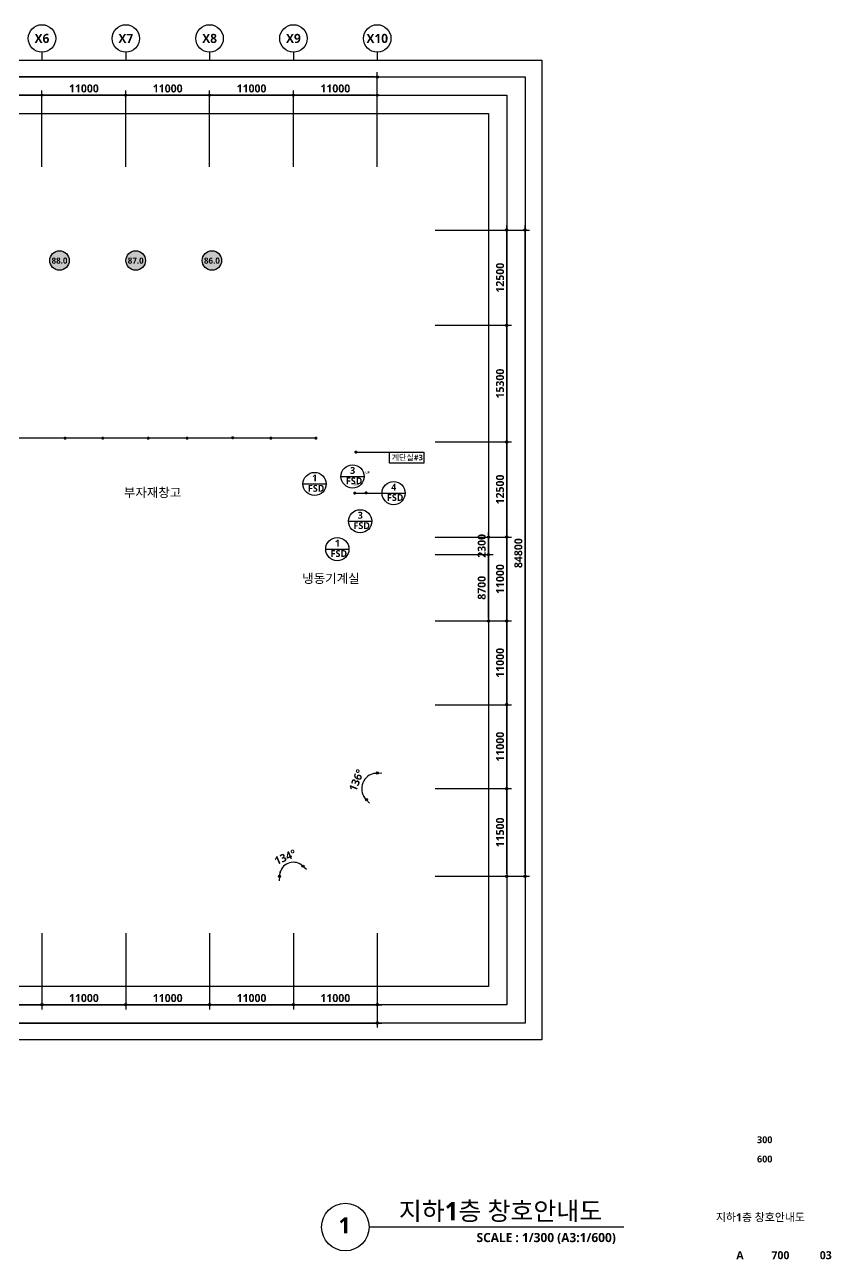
# Model space of a CAD drawing. Header units: millimetres. Extents: x 28132 to 190005487, y 7641 to 455456909.
# Drawn here: x 388113 to 493975, y 7641 to 169666 of the extents above; entities that cross this region are included whole.
import ezdxf
from ezdxf.enums import TextEntityAlignment as Align

# ---------------------------------------------------------------- set-up
doc = ezdxf.new("R2010")
doc.units = ezdxf.units.MM
doc.header["$LTSCALE"] = 400
doc.header["$MEASUREMENT"] = 0
doc.header["$PDSIZE"] = -10
doc.layers.get('0').update_dxf_attribs({"linetype": 'CONTINUOUS'})
doc.layers.get('Defpoints').update_dxf_attribs({"color": 153, "linetype": 'CONTINUOUS'})
for name, color, linetype in [('0_FSD', 1, 'CONTINUOUS'), ('A-ANNO-TEXT2', 7, 'CONTINUOUS'), ('COL', 2, 'CONTINUOUS'), ('SYM', 8, 'CONTINUOUS'), ('X-SEC-종$0$A-ST-AXIS-BUB', 7, 'CONTINUOUS'), ('도로레벨', 5, 'CONTINUOUS')]:
    doc.layers.add(name, color=color, linetype=linetype)
doc.layers.add('Defpoint', color=161, linetype='CONTINUOUS', plot=False)
doc.styles.add('송현플러스-돋움체', font='NanumGothicBold.ttf')
doc.dimstyles.new('SHP 600', dxfattribs={"dimscale": 300, "dimtxt": 3.5, "dimasz": 1, "dimexe": 2, "dimexo": 2, "dimgap": 1, "dimtad": 1, "dimdec": 0, "dimzin": 0, "dimdsep": 46, "dimtxsty": '송현플러스-돋움체', "dimblk": 'DIMDOT', "dimcen": 0.09, "dimclrt": 3, "dimadec": 0, "dimazin": 1, "dimtfac": 1, "dimtdec": 0, "dimtix": 1, "dimtmove": 2, "dimatfit": 0, "dimldrblk": 'DIMDOT', "dimfxl": 1, "dimtfillclr": 3, "dimtolj": 1, "dimtzin": 0, "dimarcsym": 0})

# ---------------------------------------------------------------- blocks, each defined once
blk = doc.blocks.new('DIMDOT')
at = {"color": 0}
blk.add_line((-2, 0), (2, 0), dxfattribs=at)
for radius in [0.5, 0.25]:
    blk.add_circle((0, 0), radius, dxfattribs=at)
blk = doc.blocks.new('*D4')
at = {"color": 0, "lineweight": -2}
for p, q in [((319782, 151016), (319782, 163416)), ((434082, 162816), (320082, 162816)), ((434382, 151016), (434382, 163416))]:
    blk.add_line(p, q, dxfattribs=at)
at = {"layer": 'Defpoints', "color": 0}
for p in [(319782, 162816), (319782, 150416), (434382, 150416)]:
    blk.add_point(p, dxfattribs=at)
at = {"color": 0, "linetype": 'ByBlock', "lineweight": -2, "xscale": 300, "yscale": 300, "zscale": 300, "rotation": 180}
blk.add_blockref('DIMDOT', (319782, 162816), dxfattribs=at)
at = {"color": 0, "linetype": 'ByBlock', "lineweight": -2, "xscale": 300, "yscale": 300, "zscale": 300}
blk.add_blockref('DIMDOT', (434382, 162816), dxfattribs=at)
at = {"color": 3, "insert": (377082, 163696), "char_height": 1050, "attachment_point": 5, "style": '송현플러스-돋움체'}
blk.add_mtext('\\A1;114600', dxfattribs=at)
blk = doc.blocks.new('*D9')
at = {"color": 0, "lineweight": -2}
for p, q in [((379382, 151016), (379382, 161016)), ((390082, 160416), (379682, 160416)), ((390382, 151016), (390382, 161016))]:
    blk.add_line(p, q, dxfattribs=at)
at = {"layer": 'Defpoints', "color": 0}
for p in [(379382, 160416), (379382, 150416), (390382, 150416)]:
    blk.add_point(p, dxfattribs=at)
at = {"color": 0, "linetype": 'ByBlock', "lineweight": -2, "xscale": 300, "yscale": 300, "zscale": 300, "rotation": 180}
blk.add_blockref('DIMDOT', (379382, 160416), dxfattribs=at)
at = {"color": 0, "linetype": 'ByBlock', "lineweight": -2, "xscale": 300, "yscale": 300, "zscale": 300}
blk.add_blockref('DIMDOT', (390382, 160416), dxfattribs=at)
at = {"color": 3, "insert": (384882, 161292), "char_height": 1050, "attachment_point": 5, "style": '송현플러스-돋움체'}
blk.add_mtext('\\A1;11000', dxfattribs=at)
blk = doc.blocks.new('*D10')
at = {"color": 0, "lineweight": -2}
for p, q in [((390382, 151016), (390382, 161016)), ((401082, 160416), (390682, 160416)), ((401382, 151016), (401382, 161016))]:
    blk.add_line(p, q, dxfattribs=at)
at = {"layer": 'Defpoints', "color": 0}
for p in [(390382, 160416), (390382, 150416), (401382, 150416)]:
    blk.add_point(p, dxfattribs=at)
at = {"color": 0, "linetype": 'ByBlock', "lineweight": -2, "xscale": 300, "yscale": 300, "zscale": 300, "rotation": 180}
blk.add_blockref('DIMDOT', (390382, 160416), dxfattribs=at)
at = {"color": 0, "linetype": 'ByBlock', "lineweight": -2, "xscale": 300, "yscale": 300, "zscale": 300}
blk.add_blockref('DIMDOT', (401382, 160416), dxfattribs=at)
at = {"color": 3, "insert": (395882, 161292), "char_height": 1050, "attachment_point": 5, "style": '송현플러스-돋움체'}
blk.add_mtext('\\A1;11000', dxfattribs=at)
blk = doc.blocks.new('*D11')
at = {"color": 0, "lineweight": -2}
for p, q in [((401382, 151016), (401382, 161016)), ((412082, 160416), (401682, 160416)), ((412382, 151016), (412382, 161016))]:
    blk.add_line(p, q, dxfattribs=at)
at = {"layer": 'Defpoints', "color": 0}
for p in [(401382, 160416), (401382, 150416), (412382, 150416)]:
    blk.add_point(p, dxfattribs=at)
at = {"color": 0, "linetype": 'ByBlock', "lineweight": -2, "xscale": 300, "yscale": 300, "zscale": 300, "rotation": 180}
blk.add_blockref('DIMDOT', (401382, 160416), dxfattribs=at)
at = {"color": 0, "linetype": 'ByBlock', "lineweight": -2, "xscale": 300, "yscale": 300, "zscale": 300}
blk.add_blockref('DIMDOT', (412382, 160416), dxfattribs=at)
at = {"color": 3, "insert": (406882, 161292), "char_height": 1050, "attachment_point": 5, "style": '송현플러스-돋움체'}
blk.add_mtext('\\A1;11000', dxfattribs=at)
blk = doc.blocks.new('*D12')
at = {"color": 0, "lineweight": -2}
for p, q in [((412382, 151016), (412382, 161016)), ((423082, 160416), (412682, 160416)), ((423382, 151016), (423382, 161016))]:
    blk.add_line(p, q, dxfattribs=at)
at = {"layer": 'Defpoints', "color": 0}
for p in [(412382, 160416), (412382, 150416), (423382, 150416)]:
    blk.add_point(p, dxfattribs=at)
at = {"color": 0, "linetype": 'ByBlock', "lineweight": -2, "xscale": 300, "yscale": 300, "zscale": 300, "rotation": 180}
blk.add_blockref('DIMDOT', (412382, 160416), dxfattribs=at)
at = {"color": 0, "linetype": 'ByBlock', "lineweight": -2, "xscale": 300, "yscale": 300, "zscale": 300}
blk.add_blockref('DIMDOT', (423382, 160416), dxfattribs=at)
at = {"color": 3, "insert": (417882, 161292), "char_height": 1050, "attachment_point": 5, "style": '송현플러스-돋움체'}
blk.add_mtext('\\A1;11000', dxfattribs=at)
blk = doc.blocks.new('*D13')
at = {"color": 0, "lineweight": -2}
for p, q in [((423382, 151016), (423382, 161016)), ((434082, 160416), (423682, 160416)), ((434382, 151016), (434382, 161016))]:
    blk.add_line(p, q, dxfattribs=at)
at = {"layer": 'Defpoints', "color": 0}
for p in [(423382, 160416), (423382, 150416), (434382, 150416)]:
    blk.add_point(p, dxfattribs=at)
at = {"color": 0, "linetype": 'ByBlock', "lineweight": -2, "xscale": 300, "yscale": 300, "zscale": 300, "rotation": 180}
blk.add_blockref('DIMDOT', (423382, 160416), dxfattribs=at)
at = {"color": 0, "linetype": 'ByBlock', "lineweight": -2, "xscale": 300, "yscale": 300, "zscale": 300}
blk.add_blockref('DIMDOT', (434382, 160416), dxfattribs=at)
at = {"color": 3, "insert": (428882, 161292), "char_height": 1050, "attachment_point": 5, "style": '송현플러스-돋움체'}
blk.add_mtext('\\A1;11000', dxfattribs=at)
blk = doc.blocks.new('X-SEC-종$0$A-ST-AXIS-BUB-1')
at = {"layer": 'X-SEC-종$0$A-ST-AXIS-BUB'}
blk.add_line((0, 350), (0, 0), dxfattribs=at)
blk.add_circle((0, 950), 600, dxfattribs=at)
blk = doc.blocks.new('*D243')
at = {"color": 0, "lineweight": -2}
for p, q in [((441982, 142716), (451982, 142716)), ((451382, 130516), (451382, 142416)), ((441982, 130216), (451982, 130216))]:
    blk.add_line(p, q, dxfattribs=at)
at = {"layer": 'Defpoints', "color": 0}
for p in [(441382, 142716), (451382, 142716), (441382, 130216)]:
    blk.add_point(p, dxfattribs=at)
at = {"color": 0, "linetype": 'ByBlock', "lineweight": -2, "xscale": 300, "yscale": 300, "zscale": 300}
for p, rotation in [((451382, 142716), 90), ((451382, 130216), 270)]:
    blk.add_blockref('DIMDOT', p, dxfattribs=dict(at, rotation=rotation))
at = {"color": 3, "insert": (450503, 136466), "char_height": 1050, "attachment_point": 5, "rotation": 90, "style": '송현플러스-돋움체'}
blk.add_mtext('\\A1;12500', dxfattribs=at)
blk = doc.blocks.new('*D244')
at = {"color": 0, "lineweight": -2}
for p, q in [((441982, 130216), (451982, 130216)), ((451382, 115216), (451382, 129916)), ((441982, 114916), (451982, 114916))]:
    blk.add_line(p, q, dxfattribs=at)
at = {"layer": 'Defpoints', "color": 0}
for p in [(441382, 130216), (451382, 130216), (441382, 114916)]:
    blk.add_point(p, dxfattribs=at)
at = {"color": 0, "linetype": 'ByBlock', "lineweight": -2, "xscale": 300, "yscale": 300, "zscale": 300}
for p, rotation in [((451382, 130216), 90), ((451382, 114916), 270)]:
    blk.add_blockref('DIMDOT', p, dxfattribs=dict(at, rotation=rotation))
at = {"color": 3, "insert": (450502, 122566), "char_height": 1050, "attachment_point": 5, "rotation": 90, "style": '송현플러스-돋움체'}
blk.add_mtext('\\A1;15300', dxfattribs=at)
blk = doc.blocks.new('*D245')
at = {"color": 0, "lineweight": -2}
for p, q in [((441982, 114916), (451982, 114916)), ((451382, 102716), (451382, 114616)), ((441982, 102416), (451982, 102416))]:
    blk.add_line(p, q, dxfattribs=at)
at = {"layer": 'Defpoints', "color": 0}
for p in [(441382, 114916), (451382, 114916), (441382, 102416)]:
    blk.add_point(p, dxfattribs=at)
at = {"color": 0, "linetype": 'ByBlock', "lineweight": -2, "xscale": 300, "yscale": 300, "zscale": 300}
for p, rotation in [((451382, 114916), 90), ((451382, 102416), 270)]:
    blk.add_blockref('DIMDOT', p, dxfattribs=dict(at, rotation=rotation))
at = {"color": 3, "insert": (450503, 108666), "char_height": 1050, "attachment_point": 5, "rotation": 90, "style": '송현플러스-돋움체'}
blk.add_mtext('\\A1;12500', dxfattribs=at)
blk = doc.blocks.new('*D246')
at = {"color": 0, "lineweight": -2}
for p, q in [((441982, 102416), (451982, 102416)), ((451382, 91716), (451382, 102116)), ((441982, 91416), (451982, 91416))]:
    blk.add_line(p, q, dxfattribs=at)
at = {"layer": 'Defpoints', "color": 0}
for p in [(441382, 102416), (451382, 102416), (441382, 91416)]:
    blk.add_point(p, dxfattribs=at)
at = {"color": 0, "linetype": 'ByBlock', "lineweight": -2, "xscale": 300, "yscale": 300, "zscale": 300}
for p, rotation in [((451382, 102416), 90), ((451382, 91416), 270)]:
    blk.add_blockref('DIMDOT', p, dxfattribs=dict(at, rotation=rotation))
at = {"color": 3, "insert": (450506, 96916), "char_height": 1050, "attachment_point": 5, "rotation": 90, "style": '송현플러스-돋움체'}
blk.add_mtext('\\A1;11000', dxfattribs=at)
blk = doc.blocks.new('*D247')
at = {"color": 0, "lineweight": -2}
for p, q in [((441982, 102416), (449582, 102416)), ((448982, 102716), (448982, 103016)), ((448982, 100116), (448982, 102416)), ((441982, 100116), (449582, 100116)), ((448982, 99816), (448982, 99516))]:
    blk.add_line(p, q, dxfattribs=at)
at = {"layer": 'Defpoints', "color": 0}
for p in [(441382, 102416), (448982, 102416), (441382, 100116)]:
    blk.add_point(p, dxfattribs=at)
at = {"color": 0, "linetype": 'ByBlock', "lineweight": -2, "xscale": 300, "yscale": 300, "zscale": 300}
for p, rotation in [((448982, 102416), 270), ((448982, 100116), 90)]:
    blk.add_blockref('DIMDOT', p, dxfattribs=dict(at, rotation=rotation))
at = {"color": 3, "insert": (448102, 101266), "char_height": 1050, "attachment_point": 5, "rotation": 90, "style": '송현플러스-돋움체'}
blk.add_mtext('\\A1;2300', dxfattribs=at)
blk = doc.blocks.new('*D248')
at = {"color": 0, "lineweight": -2}
for p, q in [((441982, 100116), (449582, 100116)), ((448982, 91716), (448982, 99816)), ((441982, 91416), (449582, 91416))]:
    blk.add_line(p, q, dxfattribs=at)
at = {"layer": 'Defpoints', "color": 0}
for p in [(441382, 100116), (448982, 100116), (441382, 91416)]:
    blk.add_point(p, dxfattribs=at)
at = {"color": 0, "linetype": 'ByBlock', "lineweight": -2, "xscale": 300, "yscale": 300, "zscale": 300}
for p, rotation in [((448982, 100116), 90), ((448982, 91416), 270)]:
    blk.add_blockref('DIMDOT', p, dxfattribs=dict(at, rotation=rotation))
at = {"color": 3, "insert": (448102, 95766), "char_height": 1050, "attachment_point": 5, "rotation": 90, "style": '송현플러스-돋움체'}
blk.add_mtext('\\A1;8700', dxfattribs=at)
blk = doc.blocks.new('*D249')
at = {"color": 0, "lineweight": -2}
for p, q in [((441982, 91416), (451982, 91416)), ((451382, 80716), (451382, 91116)), ((441982, 80416), (451982, 80416))]:
    blk.add_line(p, q, dxfattribs=at)
at = {"layer": 'Defpoints', "color": 0}
for p in [(441382, 91416), (451382, 91416), (441382, 80416)]:
    blk.add_point(p, dxfattribs=at)
at = {"color": 0, "linetype": 'ByBlock', "lineweight": -2, "xscale": 300, "yscale": 300, "zscale": 300}
for p, rotation in [((451382, 91416), 90), ((451382, 80416), 270)]:
    blk.add_blockref('DIMDOT', p, dxfattribs=dict(at, rotation=rotation))
at = {"color": 3, "insert": (450506, 85916), "char_height": 1050, "attachment_point": 5, "rotation": 90, "style": '송현플러스-돋움체'}
blk.add_mtext('\\A1;11000', dxfattribs=at)
blk = doc.blocks.new('*D250')
at = {"color": 0, "lineweight": -2}
for p, q in [((441982, 80416), (451982, 80416)), ((451382, 69716), (451382, 80116)), ((441982, 69416), (451982, 69416))]:
    blk.add_line(p, q, dxfattribs=at)
at = {"layer": 'Defpoints', "color": 0}
for p in [(441382, 80416), (451382, 80416), (441382, 69416)]:
    blk.add_point(p, dxfattribs=at)
at = {"color": 0, "linetype": 'ByBlock', "lineweight": -2, "xscale": 300, "yscale": 300, "zscale": 300}
for p, rotation in [((451382, 80416), 90), ((451382, 69416), 270)]:
    blk.add_blockref('DIMDOT', p, dxfattribs=dict(at, rotation=rotation))
at = {"color": 3, "insert": (450506, 74916), "char_height": 1050, "attachment_point": 5, "rotation": 90, "style": '송현플러스-돋움체'}
blk.add_mtext('\\A1;11000', dxfattribs=at)
blk = doc.blocks.new('*D251')
at = {"color": 0, "lineweight": -2}
for p, q in [((441982, 69416), (451982, 69416)), ((451382, 58216), (451382, 69116)), ((441982, 57916), (451982, 57916))]:
    blk.add_line(p, q, dxfattribs=at)
at = {"layer": 'Defpoints', "color": 0}
for p in [(441382, 69416), (451382, 69416), (441382, 57916)]:
    blk.add_point(p, dxfattribs=at)
at = {"color": 0, "linetype": 'ByBlock', "lineweight": -2, "xscale": 300, "yscale": 300, "zscale": 300}
for p, rotation in [((451382, 69416), 90), ((451382, 57916), 270)]:
    blk.add_blockref('DIMDOT', p, dxfattribs=dict(at, rotation=rotation))
at = {"color": 3, "insert": (450505, 63666), "char_height": 1050, "attachment_point": 5, "rotation": 90, "style": '송현플러스-돋움체'}
blk.add_mtext('\\A1;11500', dxfattribs=at)
blk = doc.blocks.new('*D252')
at = {"color": 0, "lineweight": -2}
for p, q in [((441982, 142716), (454382, 142716)), ((453782, 58216), (453782, 142416)), ((441982, 57916), (454382, 57916))]:
    blk.add_line(p, q, dxfattribs=at)
at = {"layer": 'Defpoints', "color": 0}
for p in [(441382, 142716), (453782, 142716), (441382, 57916)]:
    blk.add_point(p, dxfattribs=at)
at = {"color": 0, "linetype": 'ByBlock', "lineweight": -2, "xscale": 300, "yscale": 300, "zscale": 300}
for p, rotation in [((453782, 142716), 90), ((453782, 57916), 270)]:
    blk.add_blockref('DIMDOT', p, dxfattribs=dict(at, rotation=rotation))
at = {"color": 3, "insert": (452902, 100316), "char_height": 1050, "attachment_point": 5, "rotation": 90, "style": '송현플러스-돋움체'}
blk.add_mtext('\\A1;84800', dxfattribs=at)
blk = doc.blocks.new('*D263')
at = {"color": 0, "lineweight": -2}
for p, q in [((379382, 50445), (379382, 40445)), ((390382, 50445), (390382, 40445)), ((379682, 41045), (390082, 41045))]:
    blk.add_line(p, q, dxfattribs=at)
at = {"layer": 'Defpoints', "color": 0}
for p in [(379382, 51045), (390382, 51045), (390382, 41045)]:
    blk.add_point(p, dxfattribs=at)
at = {"color": 0, "linetype": 'ByBlock', "lineweight": -2, "xscale": 300, "yscale": 300, "zscale": 300, "rotation": 180}
blk.add_blockref('DIMDOT', (379382, 41045), dxfattribs=at)
at = {"color": 0, "linetype": 'ByBlock', "lineweight": -2, "xscale": 300, "yscale": 300, "zscale": 300}
blk.add_blockref('DIMDOT', (390382, 41045), dxfattribs=at)
at = {"color": 3, "insert": (384882, 41921), "char_height": 1050, "attachment_point": 5, "style": '송현플러스-돋움체'}
blk.add_mtext('\\A1;11000', dxfattribs=at)
blk = doc.blocks.new('*D264')
at = {"color": 0, "lineweight": -2}
for p, q in [((390382, 50445), (390382, 40445)), ((401382, 50445), (401382, 40445)), ((390682, 41045), (401082, 41045))]:
    blk.add_line(p, q, dxfattribs=at)
at = {"layer": 'Defpoints', "color": 0}
for p in [(390382, 51045), (401382, 51045), (401382, 41045)]:
    blk.add_point(p, dxfattribs=at)
at = {"color": 0, "linetype": 'ByBlock', "lineweight": -2, "xscale": 300, "yscale": 300, "zscale": 300, "rotation": 180}
blk.add_blockref('DIMDOT', (390382, 41045), dxfattribs=at)
at = {"color": 0, "linetype": 'ByBlock', "lineweight": -2, "xscale": 300, "yscale": 300, "zscale": 300}
blk.add_blockref('DIMDOT', (401382, 41045), dxfattribs=at)
at = {"color": 3, "insert": (395882, 41921), "char_height": 1050, "attachment_point": 5, "style": '송현플러스-돋움체'}
blk.add_mtext('\\A1;11000', dxfattribs=at)
blk = doc.blocks.new('*D265')
at = {"color": 0, "lineweight": -2}
for p, q in [((401382, 50445), (401382, 40445)), ((412382, 50445), (412382, 40445)), ((401682, 41045), (412082, 41045))]:
    blk.add_line(p, q, dxfattribs=at)
at = {"layer": 'Defpoints', "color": 0}
for p in [(401382, 51045), (412382, 51045), (412382, 41045)]:
    blk.add_point(p, dxfattribs=at)
at = {"color": 0, "linetype": 'ByBlock', "lineweight": -2, "xscale": 300, "yscale": 300, "zscale": 300, "rotation": 180}
blk.add_blockref('DIMDOT', (401382, 41045), dxfattribs=at)
at = {"color": 0, "linetype": 'ByBlock', "lineweight": -2, "xscale": 300, "yscale": 300, "zscale": 300}
blk.add_blockref('DIMDOT', (412382, 41045), dxfattribs=at)
at = {"color": 3, "insert": (406882, 41921), "char_height": 1050, "attachment_point": 5, "style": '송현플러스-돋움체'}
blk.add_mtext('\\A1;11000', dxfattribs=at)
blk = doc.blocks.new('*D266')
at = {"color": 0, "lineweight": -2}
for p, q in [((412382, 50445), (412382, 40445)), ((423382, 50445), (423382, 40445)), ((412682, 41045), (423082, 41045))]:
    blk.add_line(p, q, dxfattribs=at)
at = {"layer": 'Defpoints', "color": 0}
for p in [(412382, 51045), (423382, 51045), (423382, 41045)]:
    blk.add_point(p, dxfattribs=at)
at = {"color": 0, "linetype": 'ByBlock', "lineweight": -2, "xscale": 300, "yscale": 300, "zscale": 300, "rotation": 180}
blk.add_blockref('DIMDOT', (412382, 41045), dxfattribs=at)
at = {"color": 0, "linetype": 'ByBlock', "lineweight": -2, "xscale": 300, "yscale": 300, "zscale": 300}
blk.add_blockref('DIMDOT', (423382, 41045), dxfattribs=at)
at = {"color": 3, "insert": (417882, 41921), "char_height": 1050, "attachment_point": 5, "style": '송현플러스-돋움체'}
blk.add_mtext('\\A1;11000', dxfattribs=at)
blk = doc.blocks.new('*D267')
at = {"color": 0, "lineweight": -2}
for p, q in [((423382, 50445), (423382, 40445)), ((434382, 50445), (434382, 40445)), ((423682, 41045), (434082, 41045))]:
    blk.add_line(p, q, dxfattribs=at)
at = {"layer": 'Defpoints', "color": 0}
for p in [(423382, 51045), (434382, 51045), (434382, 41045)]:
    blk.add_point(p, dxfattribs=at)
at = {"color": 0, "linetype": 'ByBlock', "lineweight": -2, "xscale": 300, "yscale": 300, "zscale": 300, "rotation": 180}
blk.add_blockref('DIMDOT', (423382, 41045), dxfattribs=at)
at = {"color": 0, "linetype": 'ByBlock', "lineweight": -2, "xscale": 300, "yscale": 300, "zscale": 300}
blk.add_blockref('DIMDOT', (434382, 41045), dxfattribs=at)
at = {"color": 3, "insert": (428882, 41921), "char_height": 1050, "attachment_point": 5, "style": '송현플러스-돋움체'}
blk.add_mtext('\\A1;11000', dxfattribs=at)
blk = doc.blocks.new('*D268')
at = {"color": 0, "lineweight": -2}
blk.add_arc((423382, 57916), 1829, 55.67995, 170.59308, dxfattribs=at)
at = {"layer": 'Defpoints', "color": 0}
for p in [(434382, 69416), (423355, 59745), (412382, 57916), (423382, 57916), (423382, 57916)]:
    blk.add_point(p, dxfattribs=at)
at = {"color": 0, "linetype": 'ByBlock', "lineweight": -2, "xscale": 300, "yscale": 300, "zscale": 300}
for p, rotation in [((421553, 57916), 265.2965424328979), ((424646, 59238), 320.9764875871199)]:
    blk.add_blockref('DIMDOT', p, dxfattribs=dict(at, rotation=rotation))
at = {"color": 3, "insert": (422310, 60424), "char_height": 1050, "attachment_point": 5, "rotation": 23.13652, "style": '송현플러스-돋움체'}
blk.add_mtext('\\A1;134%%d', dxfattribs=at)
blk = doc.blocks.new('*D269')
at = {"color": 0, "lineweight": -2}
blk.add_arc((434382, 69416), 2037, 98.44788, 217.82515, dxfattribs=at)
at = {"layer": 'Defpoints', "color": 0}
for p in [(434382, 91716), (432931, 70846), (434382, 69416), (434382, 69416), (423382, 57916)]:
    blk.add_point(p, dxfattribs=at)
at = {"color": 0, "linetype": 'ByBlock', "lineweight": -2, "xscale": 300, "yscale": 300, "zscale": 300}
for p, rotation in [((434382, 71453), 4.223939572344188), ((432974, 67945), 312.0490904476737)]:
    blk.add_blockref('DIMDOT', p, dxfattribs=dict(at, rotation=rotation))
at = {"color": 3, "insert": (431658, 70509), "char_height": 1050, "attachment_point": 5, "rotation": 68.13652, "style": '송현플러스-돋움체'}
blk.add_mtext('\\A1;136%%d', dxfattribs=at)
blk = doc.blocks.new('*D270')
at = {"color": 0, "lineweight": -2}
for p, q in [((319782, 50445), (319782, 38045)), ((434382, 50445), (434382, 38045)), ((320082, 38645), (434082, 38645))]:
    blk.add_line(p, q, dxfattribs=at)
at = {"layer": 'Defpoints', "color": 0}
for p in [(319782, 51045), (434382, 51045), (434382, 38645)]:
    blk.add_point(p, dxfattribs=at)
at = {"color": 0, "linetype": 'ByBlock', "lineweight": -2, "xscale": 300, "yscale": 300, "zscale": 300, "rotation": 180}
blk.add_blockref('DIMDOT', (319782, 38645), dxfattribs=at)
at = {"color": 0, "linetype": 'ByBlock', "lineweight": -2, "xscale": 300, "yscale": 300, "zscale": 300}
blk.add_blockref('DIMDOT', (434382, 38645), dxfattribs=at)
at = {"color": 3, "insert": (377082, 39524), "char_height": 1050, "attachment_point": 5, "style": '송현플러스-돋움체'}
blk.add_mtext('\\A1;114600', dxfattribs=at)

msp = doc.modelspace()

# ---------------------------------------------------------------- hatches: boundary and pattern name
at = {"layer": '도로레벨', "linetype": 'Continuous', "true_color": 0xffffff}
h = msp.add_hatch(color=7, dxfattribs=at)
edge = h.paths.add_edge_path()
edge.add_arc((392681.8, 138716.3), 1279.4, 0, 360)
h = msp.add_hatch(color=7, dxfattribs=at)
edge = h.paths.add_edge_path()
edge.add_arc((402681.8, 138716.3), 1279.4, 0, 360)
h = msp.add_hatch(color=7, dxfattribs=at)
edge = h.paths.add_edge_path()
edge.add_arc((412681.8, 138716.3), 1279.4, 0, 360)

# ---------------------------------------------------------------- linework, layer by layer
for points in [[(426232.4, 115400.8), (343263.1, 115401.3), (343263.1, 117063.2)], [(431425.2, 108191.3), (435010.8, 108191.3)]]:
    msp.add_lwpolyline(points)
at = {"const_width": 200}
for points in [[(393314.3, 115401.3, 1), (393514.3, 115401.3, 1)], [(398249.3, 115400.8, 1), (398449.3, 115400.8, 1)], [(404235, 115396.9, 1), (404435, 115396.9, 1)], [(409319.2, 115396.9, 1), (409519.2, 115396.9, 1)], [(415314.3, 115462.3, 1), (415514.3, 115462.3, 1)], [(420314.3, 115400.8, 1), (420514.3, 115400.8, 1)], [(426232.4, 115396.9, 1), (426432.4, 115396.9, 1)], [(431325.2, 108191.3, 1), (431525.2, 108191.3, 1)], [(432825.2, 108226.3, 1), (433025.2, 108226.3, 1)]]:
    msp.add_lwpolyline(points, format="xyb", close=True, dxfattribs=at)
at = {"layer": '0_FSD'}
for p, q in [((429618.2, 110378.3), (432659.6, 110378.3)), ((424636, 109393.9), (427677.3, 109393.9)), ((435010.8, 108191.3), (438052.1, 108191.3)), ((430621.1, 104499.1), (433662.4, 104499.1)), ((427622.8, 100839.6), (430664.1, 100839.6))]:
    msp.add_line(p, q, dxfattribs=at)
for centre in [(431138.9, 110378.3), (426156.6, 109393.9), (436531.5, 108191.3), (432141.7, 104499.1), (429143.4, 100839.6)]:
    msp.add_circle(centre, 1520.7, dxfattribs=at)
at = {"layer": 'COL'}
msp.add_line((466757.1, 11877.9), (433318.4, 11877.9), dxfattribs=at)
msp.add_circle((430194.7, 11877.9), 3123.7, dxfattribs=at)
at = {"layer": 'Defpoint'}
for points in [[(455981.8, 36444.9), (284781.8, 36444.9), (284781.8, 165016.3), (455981.8, 165016.3)], [(453781.8, 38644.9), (286981.8, 38644.9), (286981.8, 162816.3), (453781.8, 162816.3)], [(451381.8, 41044.9), (289381.8, 41044.9), (289381.8, 160416.3), (451381.8, 160416.3)], [(448981.8, 43444.9), (291781.8, 43444.9), (291781.8, 158016.3), (448981.8, 158016.3)]]:
    msp.add_lwpolyline(points, close=True, dxfattribs=at)
at = {"layer": 'SYM', "const_width": 200}
msp.add_lwpolyline([(431476.8, 113570.3, 1), (431676.8, 113570.3, 1)], format="xyb", close=True, dxfattribs=at)
at = {"layer": 'SYM'}
msp.add_lwpolyline([(431576.8, 113570.3), (435992.8, 113570.3)], dxfattribs=at)
msp.add_lwpolyline([(435992.8, 113570.3), (440502.8, 113570.3), (440502.8, 112140.3), (435992.8, 112140.3)], close=True, dxfattribs=at)
at = {"layer": '도로레벨', "color": 7, "linetype": 'Continuous'}
for centre in [(392681.8, 138716.3), (402681.8, 138716.3), (412681.8, 138716.3)]:
    msp.add_circle(centre, 1279.4, dxfattribs=at)

# ---------------------------------------------------------------- block references
at = {"layer": 'X-SEC-종$0$A-ST-AXIS-BUB', "xscale": 3, "yscale": 3, "zscale": 3}
for p in [(390381.8, 165016.3), (401381.8, 165016.3), (412381.8, 165016.3), (423381.8, 165016.3), (434381.8, 165016.3)]:
    msp.add_blockref('X-SEC-종$0$A-ST-AXIS-BUB-1', p, dxfattribs=at)

# ---------------------------------------------------------------- texts
at = {"layer": '0_FSD', "style": '송현플러스-돋움체'}
for s, p in [('1', (425839.4, 109727.4)), ('FSD', (430265.2, 109351.8)), ('3', (430821.7, 110711.8)), ('FSD', (425282.9, 108367.4)), ('4', (436214.3, 108524.8)), ('FSD', (435657.8, 107164.8)), ('3', (431824.5, 104832.5)), ('FSD', (431268, 103472.6)), ('FSD', (428269.7, 99813.1)), ('1', (428826.2, 101173.1))]:
    msp.add_text(s, height=900, dxfattribs=at).set_placement(p)
at = {"layer": 'A-ANNO-TEXT2', "color": 6, "style": '송현플러스-돋움체'}
for s, p in [('88.0', (392682.4, 138703.1)), ('87.0', (402682.4, 138703.1)), ('86.0', (412682.4, 138703.1))]:
    msp.add_text(s, height=800, dxfattribs=at).set_placement(p, align=Align.MIDDLE_CENTER)
at = {"layer": 'A-ANNO-TEXT2', "style": '송현플러스-돋움체'}
for s, height, p in [('계단실#3', 750, (436281.6, 112490.1)), ('UP', 300, (432833.8, 110743.1)), ('부자재창고', 1200, (401132, 107674.6)), ('DN', 300, (431335.1, 109197.5)), ('냉동기계실', 1200, (424541.3, 96396.6)), ('지하1층 창호안내도', 2400, (437216.6, 12776.9)), ('1', 2100, (429309.2, 11061)), ('SCALE : 1/300 (A3:1/600)', 1200, (447419.1, 9896.4))]:
    msp.add_text(s, height=height, dxfattribs=at).set_placement(p)
for s, height, p in [('300', 900, (485235.5, 23333.4)), ('600', 900, (485235.5, 20800.2)), ('지하1층 창호안내도', 1050, (484670.3, 13191.8)), ('A', 1050, (481987.6, 8181.3)), ('700', 1050, (487300.8, 8181.3)), ('03', 1050, (493247.3, 8181.3))]:
    msp.add_text(s, height=height, dxfattribs=at).set_placement(p, align=Align.MIDDLE)
at = {"layer": 'X-SEC-종$0$A-ST-AXIS-BUB', "style": '송현플러스-돋움체'}
for s, p in [('X6', (390381.8, 167866.3)), ('X7', (401381.8, 167866.3)), ('X8', (412381.8, 167866.3)), ('X9', (423381.8, 167866.3)), ('X10', (434381.8, 167866.3))]:
    msp.add_text(s, height=1200, dxfattribs=at).set_placement(p, align=Align.MIDDLE_CENTER)

# ---------------------------------------------------------------- dimensions: what is measured, and where the dimension line sits
for base, p1, p2, picture, middle in [((319781.8, 162816.3), (434381.8, 150416.3), (319781.8, 150416.3), '*D4', (377081.8, 163695.8)), ((379381.8, 160416.3), (390381.8, 150416.3), (379381.8, 150416.3), '*D9', (384881.8, 161292.1)), ((390381.8, 160416.3), (401381.8, 150416.3), (390381.8, 150416.3), '*D10', (395881.8, 161292.1)), ((401381.8, 160416.3), (412381.8, 150416.3), (401381.8, 150416.3), '*D11', (406881.8, 161292.1)), ((412381.8, 160416.3), (423381.8, 150416.3), (412381.8, 150416.3), '*D12', (417881.8, 161292.1)), ((423381.8, 160416.3), (434381.8, 150416.3), (423381.8, 150416.3), '*D13', (428881.8, 161292.1))]:
    dim = msp.add_linear_dim(base=base, p1=p1, p2=p2, dimstyle='SHP 600')
    dim.commit()
    dim.dimension.update_dxf_attribs({"geometry": picture, "text_midpoint": middle})
for base, p1, p2, angle, picture, middle in [((451381.8, 142716.3), (441381.8, 130216.3), (441381.8, 142716.3), 270, '*D243', (450503.1, 136466.3)), ((453781.8, 142716.3), (441381.8, 57916.3), (441381.8, 142716.3), 270, '*D252', (452902.4, 100316.3)), ((451381.8, 130216.3), (441381.8, 114916.3), (441381.8, 130216.3), 270, '*D244', (450502.4, 122566.3)), ((451381.8, 114916.3), (441381.8, 102416.3), (441381.8, 114916.3), 270, '*D245', (450503.1, 108666.3)), ((451381.8, 102416.3), (441381.8, 91416.3), (441381.8, 102416.3), 270, '*D246', (450506.1, 96916.3)), ((448981.8, 102416.3), (441381.8, 100116.3), (441381.8, 102416.3), 270, '*D247', (448102.4, 101266.3)), ((448981.8, 100116.3), (441381.8, 91416.3), (441381.8, 100116.3), 270, '*D248', (448102.4, 95766.3)), ((451381.8, 91416.3), (441381.8, 80416.3), (441381.8, 91416.3), 270, '*D249', (450506.1, 85916.3)), ((451381.8, 80416.3), (441381.8, 69416.3), (441381.8, 80416.3), 270, '*D250', (450506.1, 74916.3)), ((451381.8, 69416.3), (441381.8, 57916.3), (441381.8, 69416.3), 270, '*D251', (450504.6, 63666.3)), ((434381.8, 38644.9), (319781.8, 51044.9), (434381.8, 51044.9), 180, '*D270', (377081.8, 39524.3)), ((390381.8, 41044.9), (379381.8, 51044.9), (390381.8, 51044.9), 180, '*D263', (384881.8, 41920.6)), ((401381.8, 41044.9), (390381.8, 51044.9), (401381.8, 51044.9), 180, '*D264', (395881.8, 41920.6)), ((412381.8, 41044.9), (401381.8, 51044.9), (412381.8, 51044.9), 180, '*D265', (406881.8, 41920.6)), ((423381.8, 41044.9), (412381.8, 51044.9), (423381.8, 51044.9), 180, '*D266', (417881.8, 41920.6)), ((434381.8, 41044.9), (423381.8, 51044.9), (434381.8, 51044.9), 180, '*D267', (428881.8, 41920.6))]:
    dim = msp.add_linear_dim(base=base, p1=p1, p2=p2, angle=angle, dimstyle='SHP 600')
    dim.commit()
    dim.dimension.update_dxf_attribs({"geometry": picture, "text_midpoint": middle})
for base, line1, line2, picture, middle in [((432931.2, 70845.7), ((434381.8, 69416.3), (434381.8, 91716.3)), ((423381.8, 57916.3, 103000), (434381.8, 69416.3)), '*D269', (431658.3, 70509.2)), ((423354.7, 59745.4), ((423381.8, 57916.3), (434381.8, 69416.3)), ((412381.8, 57916.3, 103000), (423381.8, 57916.3)), '*D268', (422310.2, 60424.4))]:
    dim = msp.add_angular_dim_2l(base=base, line1=line1, line2=line2, dimstyle='SHP 600')
    dim.commit()
    dim.dimension.update_dxf_attribs({"geometry": picture, "text_midpoint": middle})

doc.saveas('drawing.dxf')
